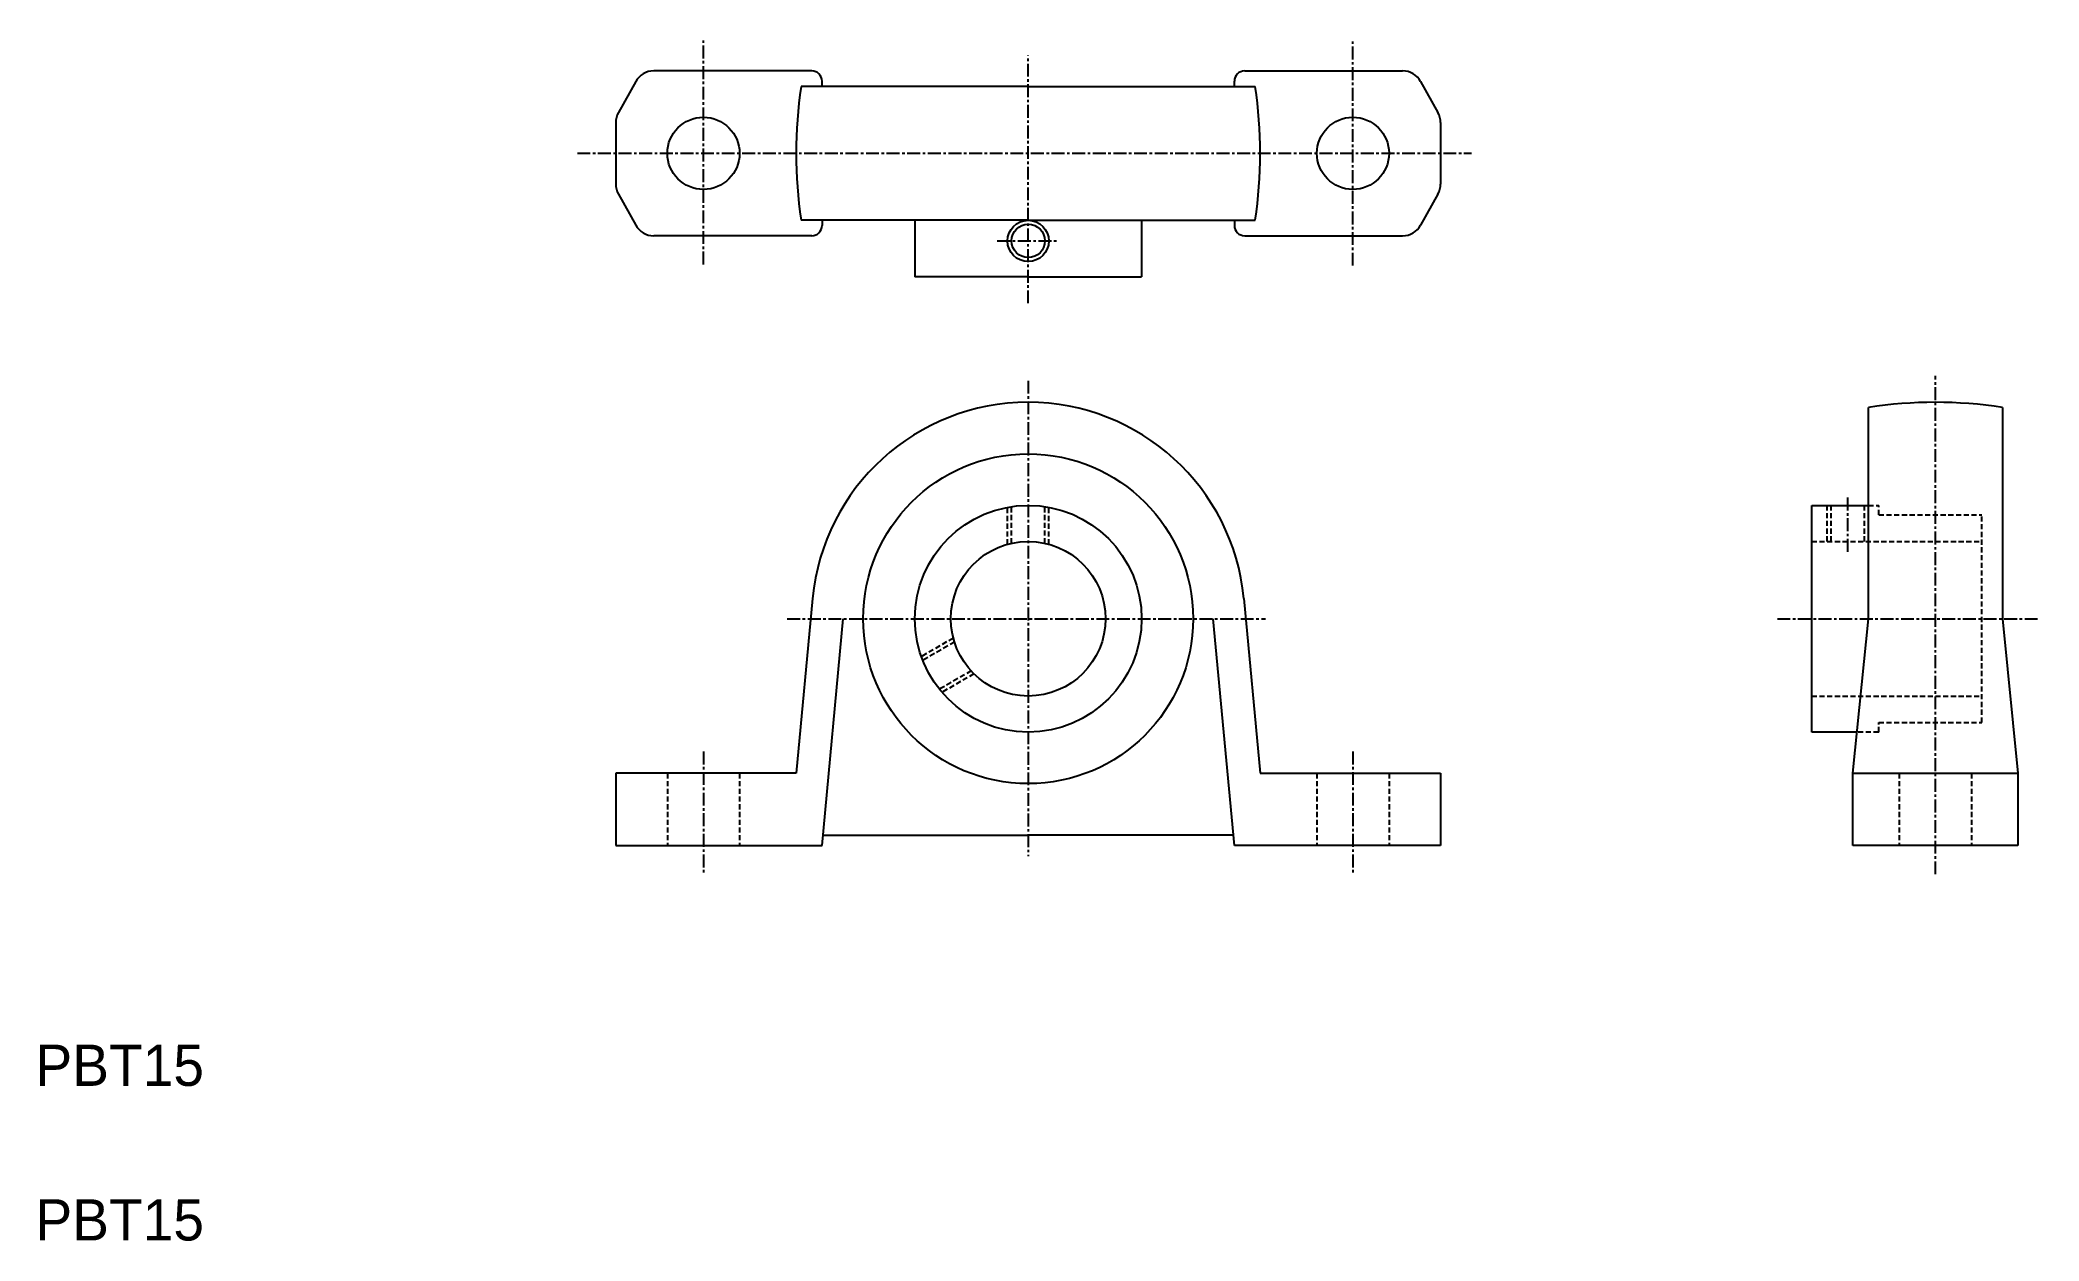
# Model space of a CAD drawing. Extents: x 154 to 348, y 119 to 235.
import ezdxf

# ---------------------------------------------------------------- set-up
doc = ezdxf.new("R2010")
doc.units = 0
doc.linetypes.add('CENTER', pattern=[2, 1.25, -0.25, 0.25, -0.25])
doc.linetypes.add('DASHED', pattern=[0.75, 0.5, -0.25])
doc.layers.get('0').update_dxf_attribs({"linetype": 'CONTINUOUS'})
doc.layers.add('CENTER', color=1, linetype='CENTER')

msp = doc.modelspace()

# ---------------------------------------------------------------- linework, layer by layer
at = {"color": 7, "linetype": 'CONTINUOUS'}
for p, q in [((211.91, 231.17), (210.23, 228.15)), ((228.98, 232.2), (213.66, 232.2)), ((229.98, 230.7), (229.98, 231.2)), ((269.98, 230.7), (269.98, 231.2)), ((270.98, 232.2), (286.3, 232.2)), ((288.05, 231.17), (289.73, 228.15)), ((249.98, 230.7), (227.95, 230.7)), ((249.98, 230.7), (272.01, 230.7)), ((209.98, 227.18), (209.98, 221.22)), ((289.98, 227.18), (289.98, 221.22)), ((210.23, 220.25), (211.91, 217.23)), ((289.73, 220.25), (288.05, 217.23)), ((249.98, 217.7), (227.95, 217.7)), ((229.98, 217.7), (229.98, 217.2)), ((238.98, 217.7), (238.98, 212.2)), ((249.98, 217.7), (272.01, 217.7)), ((260.98, 217.7), (260.98, 212.2)), ((269.98, 217.7), (269.98, 217.2)), ((228.98, 216.2), (213.66, 216.2)), ((270.98, 216.2), (286.3, 216.2)), ((249.98, 212.2), (238.98, 212.2)), ((249.98, 212.2), (260.98, 212.2)), ((331.48, 179.04), (331.48, 199.55)), ((344.48, 199.55), (344.48, 179.04)), ((325.98, 168.04), (325.98, 190.04)), ((325.98, 190.04), (331.48, 190.04)), ((229.07, 181), (227.48, 164.04)), ((270.89, 181), (272.48, 164.04)), ((229.98, 157.04), (232.04, 179.04)), ((269.98, 157.04), (267.92, 179.04)), ((329.98, 164.04), (331.48, 179.04)), ((344.48, 179.04), (345.98, 164.04)), ((330.38, 168.04), (325.98, 168.04)), ((227.48, 164.04), (209.98, 164.04)), ((209.98, 164.04), (209.98, 157.04)), ((272.48, 164.04), (289.98, 164.04)), ((289.98, 164.04), (289.98, 157.04)), ((329.98, 164.04), (345.98, 164.04)), ((329.98, 157.04), (329.98, 164.04)), ((345.98, 164.04), (345.98, 157.04)), ((230.07, 158.04), (249.98, 158.04)), ((269.89, 158.04), (249.98, 158.04)), ((209.98, 157.04), (229.98, 157.04)), ((289.98, 157.04), (269.98, 157.04)), ((345.98, 157.04), (329.98, 157.04))]:
    msp.add_line(p, q, dxfattribs=at)
at = {"color": 3, "linetype": 'DASHED'}
for p, q in [((327.48, 186.54), (327.48, 190.04)), ((327.86, 186.54), (327.86, 190.04)), ((331.1, 186.54), (331.1, 190.04)), ((331.48, 186.54), (331.48, 190.04)), ((331.48, 190.04), (332.48, 190.04)), ((332.48, 189.11), (332.48, 190.04)), ((247.98, 186.27), (247.98, 189.86)), ((248.36, 186.36), (248.36, 189.92)), ((251.6, 186.36), (251.6, 189.92)), ((251.98, 186.27), (251.98, 189.86)), ((332.48, 189.11), (342.48, 189.11)), ((342.48, 168.97), (342.48, 189.11)), ((325.98, 186.54), (342.48, 186.54)), ((242.72, 177.16), (239.61, 175.36)), ((242.83, 176.78), (239.75, 175)), ((244.45, 173.98), (241.37, 172.2)), ((244.72, 173.69), (241.61, 171.9)), ((325.98, 171.54), (342.48, 171.54)), ((332.48, 168.97), (342.48, 168.97)), ((332.48, 168.04), (332.48, 168.97)), ((332.48, 168.04), (330.38, 168.04)), ((214.98, 164.04), (214.98, 157.04)), ((221.98, 164.04), (221.98, 157.04)), ((277.98, 164.04), (277.98, 157.04)), ((284.98, 164.04), (284.98, 157.04)), ((334.48, 164.04), (334.48, 157.04)), ((341.48, 164.04), (341.48, 157.04))]:
    msp.add_line(p, q, dxfattribs=at)
at = {"color": 7, "linetype": 'CONTINUOUS'}
for centre, radius in [((218.48, 224.2), 3.5), ((281.48, 224.2), 3.5), ((249.98, 215.7), 1.62), ((249.98, 179.04), 16), ((249.98, 179.04), 11), ((249.98, 179.04), 7.5)]:
    msp.add_circle(centre, radius, dxfattribs=at)
at = {"color": 3, "linetype": 'CONTINUOUS'}
msp.add_circle((249.98, 215.7), 2, dxfattribs=at)
at = {"color": 7, "linetype": 'CONTINUOUS'}
for centre, radius, start, end in [((213.66, 230.2), 2, 90, 150.9454), ((228.98, 231.2), 1, 0, 90), ((270.98, 231.2), 1, 90, 180), ((286.3, 230.2), 2, 29.0546, 90), ((272.48, 224.2), 45, 171.6949, 188.3051), ((227.48, 224.2), 45, 351.6949, 8.3051), ((211.98, 227.18), 2, 150.9454, 180), ((211.98, 227.18), 2, 150.9454, 180), ((287.98, 227.18), 2, 0, 29.0546), ((211.98, 221.22), 2, 180, 209.0546), ((287.98, 221.22), 2, 330.9454, 0), ((213.66, 218.2), 2, 209.0546, 270), ((228.98, 217.2), 1, 270, 0), ((270.98, 217.2), 1, 180, 270), ((286.3, 218.2), 2, 270, 330.9454), ((249.98, 179.04), 21, 5.3614, 174.6386), ((337.98, 157.04), 43, 81.3057, 98.6943)]:
    msp.add_arc(centre, radius, start, end, dxfattribs=at)
at = {"layer": 'CENTER', "color": 1, "linetype": 'CENTER'}
for p, q in [((218.48, 213.41), (218.48, 235.2)), ((281.48, 213.31), (281.48, 235.2)), ((249.98, 209.65), (249.98, 233.7)), ((206.25, 224.2), (292.98, 224.2)), ((246.98, 215.7), (252.98, 215.7)), ((249.98, 202.13), (249.98, 156.01)), ((337.98, 154.25), (337.98, 202.61)), ((329.48, 185.54), (329.48, 191.04)), ((226.6, 179.04), (273.01, 179.04)), ((322.65, 179.04), (348.03, 179.04)), ((218.48, 166.16), (218.48, 154.25)), ((281.48, 166.16), (281.48, 154.25))]:
    msp.add_line(p, q, dxfattribs=at)

# ---------------------------------------------------------------- texts
at = {"color": 7, "linetype": 'CONTINUOUS'}
for p in [(153.68, 133.71), (153.68, 118.71)]:
    msp.add_text('PBT15', height=4, dxfattribs=at).set_placement(p)

doc.saveas('drawing.dxf')
